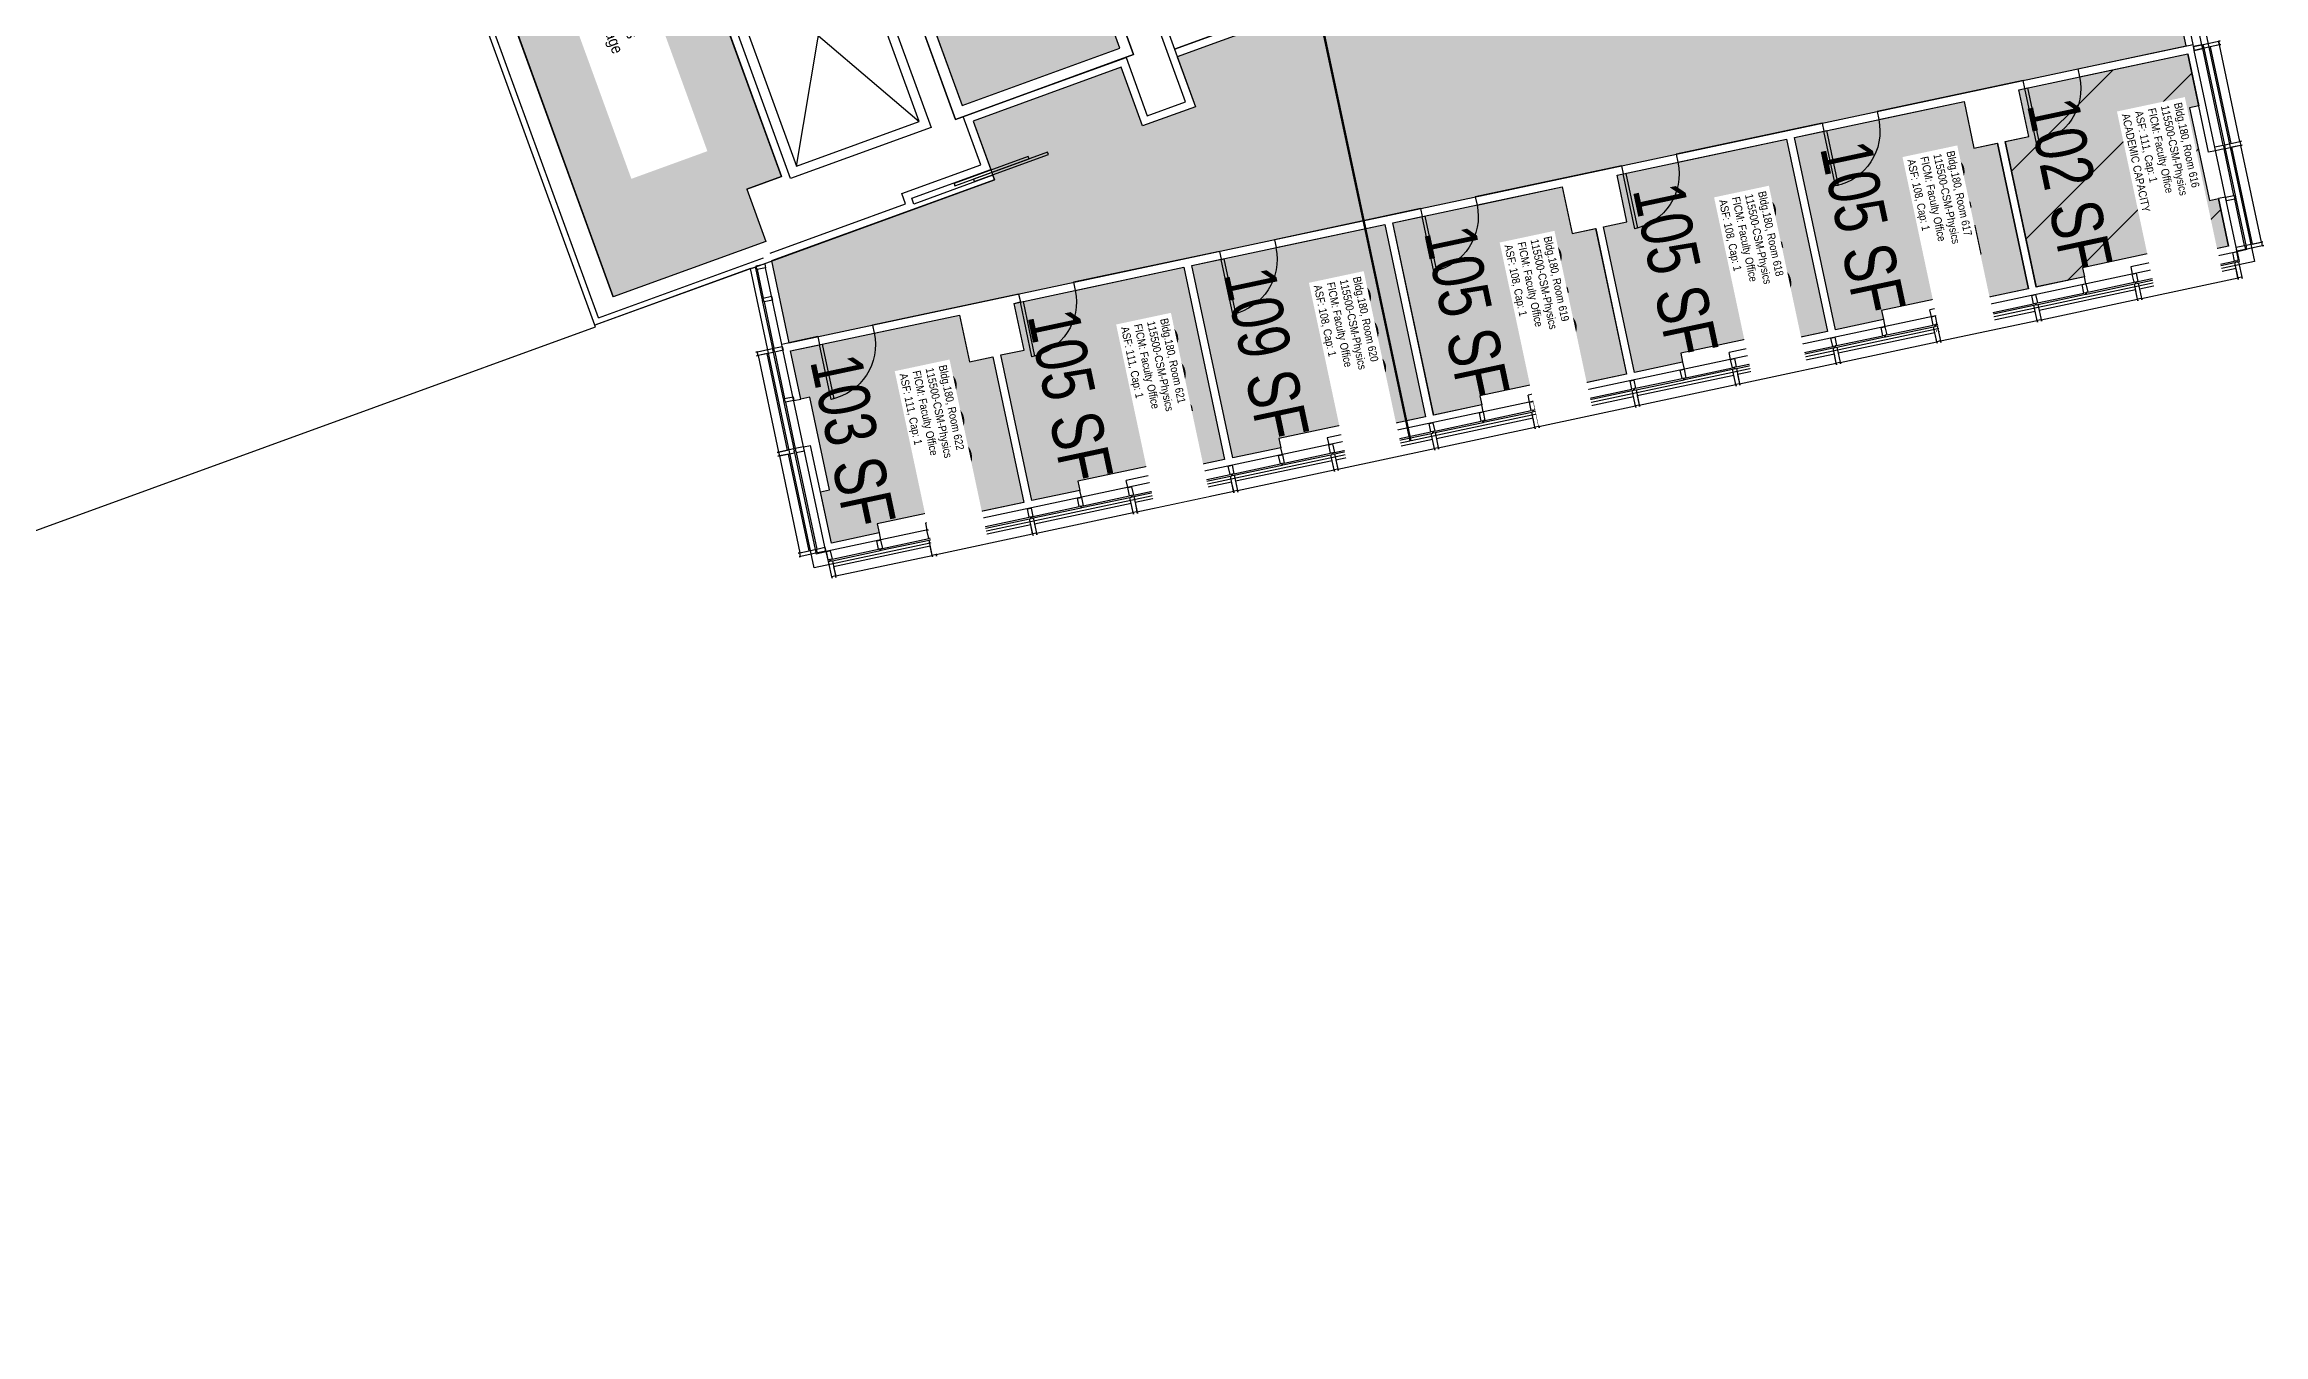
# Model space of a CAD drawing. Header units: inches. Extents: x 69212140 to 69217823, y 27675428 to 27678928.
# Drawn here: x 69214356 to 69215782, y 27676663 to 27677492 of the extents above; entities that cross this region are included whole.
import ezdxf
from ezdxf.enums import TextEntityAlignment as Align

# ---------------------------------------------------------------- set-up
doc = ezdxf.new("R2010")
doc.units = ezdxf.units.IN
doc.header["$LTSCALE"] = 0.25
doc.header["$MEASUREMENT"] = 0
doc.layers.get('0').update_dxf_attribs({"linetype": 'CONTINUOUS'})
for name, color, linetype in [('A-DOOR', 2, 'CONTINUOUS'), ('A-FLOR', 3, 'CONTINUOUS'), ('A-GLAZ', 1, 'CONTINUOUS'), ('A-IDEN-RNUM', 7, 'CONTINUOUS'), ('A-IDEN-SNUM', 4, 'CONTINUOUS'), ('A-IDEN-VNUM', 4, 'CONTINUOUS'), ('A-ROOF', 2, 'CONTINUOUS'), ('A-WALL', 5, 'CONTINUOUS'), ('AREA-ASSIGN', 7, 'CONTINUOUS'), ('AREA-GROSS', 1, 'CONTINUOUS'), ('AREA-TEXT', 3, 'CONTINUOUS'), ('Rooms-Capacity', 4, 'CONTINUOUS'), ('Rooms-Category-Color', 7, 'CONTINUOUS'), ('Rooms-College-Color', 7, 'CONTINUOUS'), ('Rooms-Department-Color', 7, 'CONTINUOUS'), ('Rooms-Division-Color', 7, 'CONTINUOUS'), ('Rooms-Information', 7, 'CONTINUOUS')]:
    doc.layers.add(name, color=color, linetype=linetype)
doc.styles.add('CP_AREA', font='arial.ttf', dxfattribs={"height": 15})
doc.styles.add('CP_ROOMSNUMBER', font='arial.ttf', dxfattribs={"height": 1})
doc.styles.add('CP_ROOMVNUMBER', font='arial.ttf', dxfattribs={"width": 0.85, "height": 0.075})

# ---------------------------------------------------------------- blocks, each defined once
blk = doc.blocks.new('Z08D36')
at = {"linetype": 'Continuous', "lineweight": -3}
blk.add_lwpolyline([(-18, 0), (-16.25, 0), (-16.25, 36), (-18, 36)], close=True, dxfattribs=at)
blk.add_arc((-18, 0), 36, 0, 90)

msp = doc.modelspace()

# ---------------------------------------------------------------- hatches: boundary and pattern name
at = {"layer": 'Rooms-Capacity'}
h = msp.add_hatch(dxfattribs=at)
h.set_pattern_fill('ANSI31', color=256, scale=300, style=0)
h.set_pattern_definition([(45, (0, 0), (-26.516504294, 26.516504294), [])])
h.paths.add_polyline_path([(69215753.1, 27677392.9), (69215759.6, 27677362.3), (69215726.6, 27677355.3), (69215725.4, 27677361.2), (69215665.7, 27677348.5), (69215667, 27677342.6), (69215636.1, 27677336.1), (69215616.2, 27677429.6), (69215631.2, 27677432.8), (69215624.8, 27677462.9), (69215733.4, 27677485.9), (69215740.5, 27677452.6), (69215734.6, 27677451.3), (69215747.3, 27677391.6)])
at = {"layer": 'Rooms-Category-Color', "true_color": 0xffe090}
msp.add_hatch(color=41, dxfattribs=at).paths.add_polyline_path([(69215455.2, 27677842.4), (69215410.8, 27677832.9), (69215310.5, 27677811.6), (69215310.5, 27677566.6), (69215083.9, 27677484.1), (69215095.6, 27677452), (69215061.7, 27677439.7), (69215048, 27677477.3), (69214952.8, 27677442.6), (69214966.5, 27677405), (69214823.1, 27677352.9), (69214834.3, 27677300.2), (69215732.3, 27677491.1), (69215719.6, 27677550.5), (69215590.9, 27677523.1), (69215520.1, 27677856.2), (69215492.3, 27677850.3)])
at = {"layer": 'Rooms-Category-Color', "true_color": 0xadadad}
msp.add_hatch(color=253, dxfattribs=at).paths.add_polyline_path([(69214833.6, 27677760.4), (69214945.6, 27677452.7), (69215047.1, 27677489.6), (69214935.1, 27677797.3)])
at = {"layer": 'Rooms-Category-Color', "true_color": 0xe3c5e1}
msp.add_hatch(color=254, dxfattribs=at).paths.add_polyline_path([(69214595.8, 27677675.2), (69214693.8, 27677710.8), (69214705, 27677680.1), (69214727.3, 27677688.2), (69214829.6, 27677407.1), (69214807.3, 27677399), (69214819.5, 27677365.4), (69214721.5, 27677329.8)])
at = {"layer": 'Rooms-Category-Color', "true_color": 0xfa9ba3}
for points in [[(69215753.1, 27677392.9), (69215759.6, 27677362.3), (69215726.6, 27677355.3), (69215725.4, 27677361.2), (69215665.7, 27677348.5), (69215667, 27677342.6), (69215636.1, 27677336.1), (69215616.2, 27677429.6), (69215631.2, 27677432.8), (69215624.8, 27677462.9), (69215733.4, 27677485.9), (69215740.5, 27677452.6), (69215734.6, 27677451.3), (69215747.3, 27677391.6)], [(69215537.8, 27677315.2), (69215507, 27677308.6), (69215480.7, 27677432.2), (69215589.6, 27677455.4), (69215596, 27677425.3), (69215611.1, 27677428.5), (69215631, 27677335), (69215597.5, 27677327.9), (69215596.3, 27677333.7), (69215536.6, 27677321)], [(69215468.4, 27677300.4), (69215467.1, 27677306.3), (69215407.5, 27677293.6), (69215408.7, 27677287.7), (69215377.9, 27677281.2), (69215358, 27677374.7), (69215372.9, 27677377.9), (69215366.6, 27677408), (69215475.6, 27677431.1), (69215501.9, 27677307.5)], [(69215339.3, 27677273), (69215338, 27677278.8), (69215278.4, 27677266.2), (69215279.6, 27677260.3), (69215248.8, 27677253.7), (69215222.5, 27677377.3), (69215331.3, 27677400.5), (69215337.7, 27677370.4), (69215352.9, 27677373.6), (69215372.7, 27677280.1)], [(69215210.2, 27677245.5), (69215208.9, 27677251.4), (69215149.2, 27677238.7), (69215150.5, 27677232.8), (69215119.6, 27677226.3), (69215093.3, 27677349.9), (69215217.3, 27677376.2), (69215243.5, 27677252.6)], [(69215081, 27677218.1), (69215079.8, 27677223.9), (69215020.1, 27677211.3), (69215021.4, 27677205.4), (69214990.4, 27677198.8), (69214970.6, 27677292.4), (69214985.6, 27677295.6), (69214979.2, 27677325.6), (69215088.2, 27677348.8), (69215114.4, 27677225.2)], [(69214951.9, 27677190.6), (69214950.7, 27677196.5), (69214891, 27677183.8), (69214892.3, 27677178), (69214861.7, 27677171.5), (69214854.7, 27677204.5), (69214860.5, 27677205.7), (69214847.9, 27677265.4), (69214842, 27677264.1), (69214835.4, 27677295.1), (69214944, 27677318.1), (69214950.4, 27677288.1), (69214965.4, 27677291.3), (69214985.3, 27677197.7)]]:
    msp.add_hatch(color=241, dxfattribs=at).paths.add_polyline_path(points)
at = {"layer": 'Rooms-College-Color', "true_color": 0xffe090}
for points in [[(69215455.2, 27677842.4), (69215410.8, 27677832.9), (69215310.5, 27677811.6), (69215310.5, 27677566.6), (69215083.9, 27677484.1), (69215095.6, 27677452), (69215061.7, 27677439.7), (69215048, 27677477.3), (69214952.8, 27677442.6), (69214966.5, 27677405), (69214823.1, 27677352.9), (69214834.3, 27677300.2), (69215732.3, 27677491.1), (69215719.6, 27677550.5), (69215590.9, 27677523.1), (69215520.1, 27677856.2), (69215492.3, 27677850.3)], [(69214595.8, 27677675.2), (69214693.8, 27677710.8), (69214705, 27677680.1), (69214727.3, 27677688.2), (69214829.6, 27677407.1), (69214807.3, 27677399), (69214819.5, 27677365.4), (69214721.5, 27677329.8)], [(69215753.1, 27677392.9), (69215759.6, 27677362.3), (69215726.6, 27677355.3), (69215725.4, 27677361.2), (69215665.7, 27677348.5), (69215667, 27677342.6), (69215636.1, 27677336.1), (69215616.2, 27677429.6), (69215631.2, 27677432.8), (69215624.8, 27677462.9), (69215733.4, 27677485.9), (69215740.5, 27677452.6), (69215734.6, 27677451.3), (69215747.3, 27677391.6)]]:
    msp.add_hatch(color=41, dxfattribs=at).paths.add_polyline_path(points)
at = {"layer": 'Rooms-College-Color', "true_color": 0xadadad}
for points in [[(69214833.6, 27677760.4), (69214945.6, 27677452.7), (69215047.1, 27677489.6), (69214935.1, 27677797.3)], [(69215537.8, 27677315.2), (69215507, 27677308.6), (69215480.7, 27677432.2), (69215589.6, 27677455.4), (69215596, 27677425.3), (69215611.1, 27677428.5), (69215631, 27677335), (69215597.5, 27677327.9), (69215596.3, 27677333.7), (69215536.6, 27677321)], [(69215468.4, 27677300.4), (69215467.1, 27677306.3), (69215407.5, 27677293.6), (69215408.7, 27677287.7), (69215377.9, 27677281.2), (69215358, 27677374.7), (69215372.9, 27677377.9), (69215366.6, 27677408), (69215475.6, 27677431.1), (69215501.9, 27677307.5)], [(69215339.3, 27677273), (69215338, 27677278.8), (69215278.4, 27677266.2), (69215279.6, 27677260.3), (69215248.8, 27677253.7), (69215222.5, 27677377.3), (69215331.3, 27677400.5), (69215337.7, 27677370.4), (69215352.9, 27677373.6), (69215372.7, 27677280.1)], [(69215210.2, 27677245.5), (69215208.9, 27677251.4), (69215149.2, 27677238.7), (69215150.5, 27677232.8), (69215119.6, 27677226.3), (69215093.3, 27677349.9), (69215217.3, 27677376.2), (69215243.5, 27677252.6)], [(69215081, 27677218.1), (69215079.8, 27677223.9), (69215020.1, 27677211.3), (69215021.4, 27677205.4), (69214990.4, 27677198.8), (69214970.6, 27677292.4), (69214985.6, 27677295.6), (69214979.2, 27677325.6), (69215088.2, 27677348.8), (69215114.4, 27677225.2)], [(69214951.9, 27677190.6), (69214950.7, 27677196.5), (69214891, 27677183.8), (69214892.3, 27677178), (69214861.7, 27677171.5), (69214854.7, 27677204.5), (69214860.5, 27677205.7), (69214847.9, 27677265.4), (69214842, 27677264.1), (69214835.4, 27677295.1), (69214944, 27677318.1), (69214950.4, 27677288.1), (69214965.4, 27677291.3), (69214985.3, 27677197.7)]]:
    msp.add_hatch(color=253, dxfattribs=at).paths.add_polyline_path(points)
at = {"layer": 'Rooms-Department-Color', "true_color": 0xffe090}
for points in [[(69215455.2, 27677842.4), (69215410.8, 27677832.9), (69215310.5, 27677811.6), (69215310.5, 27677566.6), (69215083.9, 27677484.1), (69215095.6, 27677452), (69215061.7, 27677439.7), (69215048, 27677477.3), (69214952.8, 27677442.6), (69214966.5, 27677405), (69214823.1, 27677352.9), (69214834.3, 27677300.2), (69215732.3, 27677491.1), (69215719.6, 27677550.5), (69215590.9, 27677523.1), (69215520.1, 27677856.2), (69215492.3, 27677850.3)], [(69214595.8, 27677675.2), (69214693.8, 27677710.8), (69214705, 27677680.1), (69214727.3, 27677688.2), (69214829.6, 27677407.1), (69214807.3, 27677399), (69214819.5, 27677365.4), (69214721.5, 27677329.8)], [(69215753.1, 27677392.9), (69215759.6, 27677362.3), (69215726.6, 27677355.3), (69215725.4, 27677361.2), (69215665.7, 27677348.5), (69215667, 27677342.6), (69215636.1, 27677336.1), (69215616.2, 27677429.6), (69215631.2, 27677432.8), (69215624.8, 27677462.9), (69215733.4, 27677485.9), (69215740.5, 27677452.6), (69215734.6, 27677451.3), (69215747.3, 27677391.6)], [(69215537.8, 27677315.2), (69215507, 27677308.6), (69215480.7, 27677432.2), (69215589.6, 27677455.4), (69215596, 27677425.3), (69215611.1, 27677428.5), (69215631, 27677335), (69215597.5, 27677327.9), (69215596.3, 27677333.7), (69215536.6, 27677321)], [(69215468.4, 27677300.4), (69215467.1, 27677306.3), (69215407.5, 27677293.6), (69215408.7, 27677287.7), (69215377.9, 27677281.2), (69215358, 27677374.7), (69215372.9, 27677377.9), (69215366.6, 27677408), (69215475.6, 27677431.1), (69215501.9, 27677307.5)], [(69215339.3, 27677273), (69215338, 27677278.8), (69215278.4, 27677266.2), (69215279.6, 27677260.3), (69215248.8, 27677253.7), (69215222.5, 27677377.3), (69215331.3, 27677400.5), (69215337.7, 27677370.4), (69215352.9, 27677373.6), (69215372.7, 27677280.1)], [(69215210.2, 27677245.5), (69215208.9, 27677251.4), (69215149.2, 27677238.7), (69215150.5, 27677232.8), (69215119.6, 27677226.3), (69215093.3, 27677349.9), (69215217.3, 27677376.2), (69215243.5, 27677252.6)], [(69215081, 27677218.1), (69215079.8, 27677223.9), (69215020.1, 27677211.3), (69215021.4, 27677205.4), (69214990.4, 27677198.8), (69214970.6, 27677292.4), (69214985.6, 27677295.6), (69214979.2, 27677325.6), (69215088.2, 27677348.8), (69215114.4, 27677225.2)], [(69214951.9, 27677190.6), (69214950.7, 27677196.5), (69214891, 27677183.8), (69214892.3, 27677178), (69214861.7, 27677171.5), (69214854.7, 27677204.5), (69214860.5, 27677205.7), (69214847.9, 27677265.4), (69214842, 27677264.1), (69214835.4, 27677295.1), (69214944, 27677318.1), (69214950.4, 27677288.1), (69214965.4, 27677291.3), (69214985.3, 27677197.7)]]:
    msp.add_hatch(color=41, dxfattribs=at).paths.add_polyline_path(points)
at = {"layer": 'Rooms-Department-Color', "true_color": 0xacacac}
msp.add_hatch(color=253, dxfattribs=at).paths.add_polyline_path([(69214833.6, 27677760.4), (69214945.6, 27677452.7), (69215047.1, 27677489.6), (69214935.1, 27677797.3)])
at = {"layer": 'Rooms-Division-Color', "true_color": 0xffe090}
for points in [[(69215455.2, 27677842.4), (69215410.8, 27677832.9), (69215310.5, 27677811.6), (69215310.5, 27677566.6), (69215083.9, 27677484.1), (69215095.6, 27677452), (69215061.7, 27677439.7), (69215048, 27677477.3), (69214952.8, 27677442.6), (69214966.5, 27677405), (69214823.1, 27677352.9), (69214834.3, 27677300.2), (69215732.3, 27677491.1), (69215719.6, 27677550.5), (69215590.9, 27677523.1), (69215520.1, 27677856.2), (69215492.3, 27677850.3)], [(69214595.8, 27677675.2), (69214693.8, 27677710.8), (69214705, 27677680.1), (69214727.3, 27677688.2), (69214829.6, 27677407.1), (69214807.3, 27677399), (69214819.5, 27677365.4), (69214721.5, 27677329.8)], [(69215753.1, 27677392.9), (69215759.6, 27677362.3), (69215726.6, 27677355.3), (69215725.4, 27677361.2), (69215665.7, 27677348.5), (69215667, 27677342.6), (69215636.1, 27677336.1), (69215616.2, 27677429.6), (69215631.2, 27677432.8), (69215624.8, 27677462.9), (69215733.4, 27677485.9), (69215740.5, 27677452.6), (69215734.6, 27677451.3), (69215747.3, 27677391.6)], [(69215537.8, 27677315.2), (69215507, 27677308.6), (69215480.7, 27677432.2), (69215589.6, 27677455.4), (69215596, 27677425.3), (69215611.1, 27677428.5), (69215631, 27677335), (69215597.5, 27677327.9), (69215596.3, 27677333.7), (69215536.6, 27677321)], [(69215468.4, 27677300.4), (69215467.1, 27677306.3), (69215407.5, 27677293.6), (69215408.7, 27677287.7), (69215377.9, 27677281.2), (69215358, 27677374.7), (69215372.9, 27677377.9), (69215366.6, 27677408), (69215475.6, 27677431.1), (69215501.9, 27677307.5)], [(69215339.3, 27677273), (69215338, 27677278.8), (69215278.4, 27677266.2), (69215279.6, 27677260.3), (69215248.8, 27677253.7), (69215222.5, 27677377.3), (69215331.3, 27677400.5), (69215337.7, 27677370.4), (69215352.9, 27677373.6), (69215372.7, 27677280.1)], [(69215210.2, 27677245.5), (69215208.9, 27677251.4), (69215149.2, 27677238.7), (69215150.5, 27677232.8), (69215119.6, 27677226.3), (69215093.3, 27677349.9), (69215217.3, 27677376.2), (69215243.5, 27677252.6)], [(69215081, 27677218.1), (69215079.8, 27677223.9), (69215020.1, 27677211.3), (69215021.4, 27677205.4), (69214990.4, 27677198.8), (69214970.6, 27677292.4), (69214985.6, 27677295.6), (69214979.2, 27677325.6), (69215088.2, 27677348.8), (69215114.4, 27677225.2)], [(69214951.9, 27677190.6), (69214950.7, 27677196.5), (69214891, 27677183.8), (69214892.3, 27677178), (69214861.7, 27677171.5), (69214854.7, 27677204.5), (69214860.5, 27677205.7), (69214847.9, 27677265.4), (69214842, 27677264.1), (69214835.4, 27677295.1), (69214944, 27677318.1), (69214950.4, 27677288.1), (69214965.4, 27677291.3), (69214985.3, 27677197.7)]]:
    msp.add_hatch(color=41, dxfattribs=at).paths.add_polyline_path(points)
at = {"layer": 'Rooms-Division-Color', "true_color": 0xadadad}
msp.add_hatch(color=253, dxfattribs=at).paths.add_polyline_path([(69214833.6, 27677760.4), (69214945.6, 27677452.7), (69215047.1, 27677489.6), (69214935.1, 27677797.3)])

# ---------------------------------------------------------------- linework, layer by layer
at = {"layer": 'A-DOOR'}
for points in [[(69214988.7, 27677418.5), (69214988.1, 27677420), (69214940.5, 27677402.6), (69214941, 27677401.1)], [(69215001.1, 27677421.3), (69215000.6, 27677422.8), (69214953, 27677405.5), (69214953.5, 27677403.9)]]:
    msp.add_lwpolyline(points, close=True, dxfattribs=at)
at = {"layer": 'A-FLOR'}
for p, q in [((69214839.2, 27677413.8), (69214867.4, 27677581.7)), ((69214788.5, 27677553), (69214918.1, 27677442.5)), ((69215151.5, 27677228.3), (69215150.5, 27677232.8))]:
    msp.add_line(p, q, dxfattribs=at)
at = {"layer": 'A-GLAZ'}
for p, q in [((69215736.8, 27677492), (69215724.2, 27677551.4)), ((69215742.5, 27677491.8), (69215736.1, 27677521.7)), ((69215737.6, 27677488.2), (69215737.1, 27677490.7)), ((69215765.1, 27677358.8), (69215737.6, 27677488.2)), ((69215756.2, 27677427.3), (69215743, 27677489.4)), ((69215757.2, 27677427.5), (69215744, 27677489.6)), ((69215753.7, 27677491.7), (69215753.2, 27677494.1)), ((69215763, 27677395), (69215756.7, 27677424.8)), ((69215764, 27677395.2), (69215757.7, 27677425)), ((69215757.7, 27677393.8), (69215763, 27677395)), ((69215758.2, 27677391.4), (69215757.7, 27677393.8)), ((69215763.6, 27677392.5), (69215758.2, 27677391.4)), ((69215763, 27677395), (69215763.2, 27677394)), ((69215763.2, 27677394), (69215764.2, 27677394.2)), ((69215764.3, 27677393.7), (69215763.4, 27677393.5)), ((69215763.4, 27677393.5), (69215763.6, 27677392.5)), ((69215769.9, 27677362.7), (69215763.6, 27677392.5)), ((69215764.2, 27677394.2), (69215764, 27677395.2)), ((69215764.5, 27677392.8), (69215764, 27677395.2)), ((69215764.5, 27677392.8), (69215764.3, 27677393.7)), ((69215770.9, 27677362.9), (69215764.5, 27677392.8)), ((69215765.1, 27677358.8), (69214858.1, 27677166)), ((69214812.8, 27677348.1), (69214816.9, 27677328.8)), ((69214814, 27677347.4), (69214817.8, 27677329)), ((69214829.8, 27677299.2), (69214819.3, 27677348.5)), ((69215701.3, 27677339.6), (69215763.5, 27677352.8)), ((69215701.5, 27677338.6), (69215763.7, 27677351.8)), ((69214816.9, 27677328.8), (69214817.1, 27677327.8)), ((69214817.1, 27677327.8), (69214818.1, 27677328.1)), ((69214817.1, 27677327.8), (69214817.2, 27677327.4)), ((69214818.2, 27677327.6), (69214817.2, 27677327.4)), ((69214817.2, 27677327.4), (69214817.4, 27677326.4)), ((69214817.8, 27677329), (69214823.2, 27677330.2)), ((69214818.1, 27677328.1), (69214817.8, 27677329)), ((69214818.4, 27677326.6), (69214818.2, 27677327.6)), ((69214823.7, 27677327.7), (69214818.4, 27677326.6)), ((69214823.2, 27677330.2), (69214823.7, 27677327.7)), ((69215636.8, 27677325.9), (69215666.6, 27677332.2)), ((69215637, 27677324.9), (69215666.8, 27677331.2)), ((69215665.5, 27677337.6), (69215667.9, 27677338.1)), ((69215666.6, 27677332.2), (69215665.5, 27677337.6)), ((69215667.6, 27677332.4), (69215666.6, 27677332.2)), ((69215666.8, 27677331.2), (69215669.3, 27677331.7)), ((69215666.8, 27677331.2), (69215667.8, 27677331.4)), ((69215667.8, 27677331.4), (69215667.6, 27677332.4)), ((69215667.9, 27677338.1), (69215669.1, 27677332.7)), ((69215669.1, 27677332.7), (69215668.1, 27677332.5)), ((69215668.1, 27677332.5), (69215668.3, 27677331.5)), ((69215668.3, 27677331.5), (69215669.3, 27677331.7)), ((69215669.1, 27677332.7), (69215698.9, 27677339.1)), ((69215669.3, 27677331.7), (69215699.1, 27677338.1)), ((69214817.4, 27677326.4), (69214823.7, 27677296.5)), ((69214818.4, 27677326.6), (69214824.7, 27677296.8)), ((69215572.2, 27677312.1), (69215634.3, 27677325.3)), ((69215572.4, 27677311.2), (69215634.5, 27677324.4)), ((69215507.7, 27677298.4), (69215537.5, 27677304.7)), ((69215507.9, 27677297.4), (69215537.7, 27677303.8)), ((69215536.4, 27677310.1), (69215538.8, 27677310.6)), ((69215537.5, 27677304.7), (69215536.4, 27677310.1)), ((69215538.5, 27677305), (69215537.5, 27677304.7)), ((69215537.7, 27677303.8), (69215538.7, 27677304)), ((69215538.7, 27677304), (69215538.5, 27677305)), ((69215538.7, 27677304), (69215539.2, 27677304.1)), ((69215538.8, 27677310.6), (69215539.9, 27677305.3)), ((69215539.9, 27677305.3), (69215539, 27677305.1)), ((69215539, 27677305.1), (69215539.2, 27677304.1)), ((69215539.2, 27677304.1), (69215540.2, 27677304.3)), ((69215539.9, 27677305.3), (69215569.8, 27677311.6)), ((69215540.2, 27677304.3), (69215570, 27677310.6)), ((69214824.3, 27677294.1), (69214830.6, 27677264.3)), ((69214825.2, 27677294.3), (69214831.6, 27677264.5)), ((69214858.1, 27677166), (69214830.1, 27677297.9)), ((69215410.8, 27677277.8), (69215440.7, 27677284.2)), ((69215443.1, 27677284.7), (69215505.2, 27677297.9)), ((69215443.3, 27677283.7), (69215505.4, 27677296.9)), ((69215314, 27677257.2), (69215376.1, 27677270.4)), ((69215378.5, 27677271), (69215408.4, 27677277.3)), ((69215378.8, 27677270), (69215408.6, 27677276.3)), ((69215407.2, 27677282.7), (69215409.7, 27677283.2)), ((69215408.4, 27677277.3), (69215407.2, 27677282.7)), ((69215409.4, 27677277.5), (69215408.4, 27677277.3)), ((69215408.6, 27677276.3), (69215409.6, 27677276.5)), ((69215409.6, 27677276.5), (69215409.4, 27677277.5)), ((69215409.6, 27677276.5), (69215410.1, 27677276.6)), ((69215409.7, 27677283.2), (69215410.8, 27677277.8)), ((69215410.8, 27677277.8), (69215409.9, 27677277.6)), ((69215409.9, 27677277.6), (69215410.1, 27677276.6)), ((69215410.1, 27677276.6), (69215411, 27677276.8)), ((69215411, 27677276.8), (69215440.9, 27677283.2)), ((69214830.6, 27677264.3), (69214830.8, 27677263.3)), ((69214830.8, 27677263.3), (69214831.8, 27677263.5)), ((69214830.8, 27677263.3), (69214830.9, 27677262.8)), ((69214831.9, 27677263), (69214830.9, 27677262.8)), ((69214830.9, 27677262.8), (69214831.1, 27677261.8)), ((69214831.1, 27677261.8), (69214837.5, 27677232)), ((69214831.6, 27677264.5), (69214837, 27677265.6)), ((69214831.8, 27677263.5), (69214831.6, 27677264.5)), ((69214832.1, 27677262), (69214831.9, 27677263)), ((69214837.5, 27677263.2), (69214832.1, 27677262)), ((69214832.1, 27677262), (69214838.4, 27677232.2)), ((69214837, 27677265.6), (69214837.5, 27677263.2)), ((69215278.1, 27677255.2), (69215280.6, 27677255.8)), ((69215280.6, 27677255.8), (69215281.7, 27677250.4)), ((69215281.7, 27677250.4), (69215311.5, 27677256.7)), ((69215281.9, 27677249.4), (69215311.8, 27677255.7)), ((69215314.2, 27677256.3), (69215376.3, 27677269.5)), ((69215184.9, 27677229.8), (69215247, 27677243)), ((69215185.1, 27677228.8), (69215247.2, 27677242)), ((69215249.4, 27677243.5), (69215279.3, 27677249.9)), ((69215249.6, 27677242.5), (69215279.5, 27677248.9)), ((69215279.3, 27677249.9), (69215278.1, 27677255.2)), ((69215280.2, 27677250.1), (69215279.3, 27677249.9)), ((69215279.5, 27677248.9), (69215280.5, 27677249.1)), ((69215280.5, 27677249.1), (69215280.2, 27677250.1)), ((69215280.5, 27677249.1), (69215280.9, 27677249.2)), ((69215281.7, 27677250.4), (69215280.7, 27677250.2)), ((69215280.7, 27677250.2), (69215280.9, 27677249.2)), ((69215280.9, 27677249.2), (69215281.9, 27677249.4)), ((69214838, 27677229.5), (69214851.2, 27677167.4)), ((69214839, 27677229.7), (69214852.2, 27677167.6)), ((69215149, 27677227.8), (69215151.5, 27677228.3)), ((69215150.2, 27677222.4), (69215149, 27677227.8)), ((69215151.5, 27677228.3), (69215152.6, 27677222.9)), ((69215152.6, 27677222.9), (69215182.4, 27677229.3)), ((69215152.8, 27677222), (69215182.6, 27677228.3)), ((69215055.8, 27677202.4), (69215117.9, 27677215.6)), ((69215056, 27677201.4), (69215118.1, 27677214.6)), ((69215120.3, 27677216.1), (69215150.2, 27677222.4)), ((69215120.5, 27677215.1), (69215150.4, 27677221.4)), ((69215151.1, 27677222.6), (69215150.2, 27677222.4)), ((69215150.4, 27677221.4), (69215151.3, 27677221.6)), ((69215151.3, 27677221.6), (69215151.1, 27677222.6)), ((69215151.3, 27677221.6), (69215151.8, 27677221.7)), ((69215152.6, 27677222.9), (69215151.6, 27677222.7)), ((69215151.6, 27677222.7), (69215151.8, 27677221.7)), ((69215151.8, 27677221.7), (69215152.8, 27677222)), ((69215019.9, 27677200.4), (69215022.3, 27677200.9)), ((69215021, 27677195), (69215019.9, 27677200.4)), ((69215022.3, 27677200.9), (69215023.5, 27677195.5)), ((69215023.5, 27677195.5), (69215053.3, 27677201.8)), ((69215023.7, 27677194.5), (69215053.5, 27677200.9)), ((69214926.6, 27677174.9), (69214988.8, 27677188.1)), ((69214926.9, 27677173.9), (69214989, 27677187.1)), ((69214991.2, 27677188.6), (69215021, 27677195)), ((69214991.4, 27677187.7), (69215021.2, 27677194)), ((69215022, 27677195.2), (69215021, 27677195)), ((69215021.2, 27677194), (69215022.2, 27677194.2)), ((69215022.2, 27677194.2), (69215022, 27677195.2)), ((69215022.2, 27677194.2), (69215022.7, 27677194.3)), ((69215023.5, 27677195.5), (69215022.5, 27677195.3)), ((69215022.5, 27677195.3), (69215022.7, 27677194.3)), ((69215022.7, 27677194.3), (69215023.7, 27677194.5)), ((69214890.8, 27677172.9), (69214893.2, 27677173.4)), ((69214891.9, 27677167.5), (69214890.8, 27677172.9)), ((69214893.2, 27677173.4), (69214894.4, 27677168)), ((69214894.4, 27677168), (69214924.2, 27677174.4)), ((69214894.6, 27677167.1), (69214924.4, 27677173.4)), ((69214862.1, 27677161.2), (69214891.9, 27677167.5)), ((69214862.3, 27677160.2), (69214892.1, 27677166.5)), ((69214892.9, 27677167.7), (69214891.9, 27677167.5)), ((69214892.1, 27677166.5), (69214893.1, 27677166.8)), ((69214893.1, 27677166.8), (69214892.9, 27677167.7)), ((69214893.1, 27677166.8), (69214893.6, 27677166.9)), ((69214894.4, 27677168), (69214893.4, 27677167.8)), ((69214893.4, 27677167.8), (69214893.6, 27677166.9)), ((69214893.6, 27677166.9), (69214894.6, 27677167.1))]:
    msp.add_line(p, q, dxfattribs=at)
for points in [[(69214822.3, 27677357.9), (69214909.3, 27677389.6), (69214906.9, 27677396.1), (69214957.7, 27677414.6), (69214946.4, 27677445.6), (69215051, 27677483.7), (69215064.7, 27677446.1), (69215089.2, 27677455), (69214958.9, 27677812.9)], [(69214974.7, 27677708.5), (69215055.9, 27677485.5), (69214941.5, 27677443.8), (69214825, 27677764.2)], [(69215771.4, 27677360.5), (69215771.5, 27677360.1), (69215765.1, 27677358.8), (69215766.5, 27677352.4), (69215766.1, 27677352.3)], [(69214851.7, 27677165), (69214851.8, 27677164.6), (69214858.1, 27677166), (69214859.5, 27677159.6), (69214859.9, 27677159.7)]]:
    msp.add_lwpolyline(points, dxfattribs=at)
at = {"layer": 'A-GLAZ', "elevation": 0}
msp.add_lwpolyline([(69214838, 27677679.5), (69214838.8, 27677679.8), (69214811.9, 27677753.8), (69214826.7, 27677759.2), (69214941.5, 27677443.8), (69215055.9, 27677485.5), (69214974.7, 27677708.5)], dxfattribs=at)
at = {"layer": 'A-GLAZ'}
for points in [[(69214747.9, 27677646.4), (69214838, 27677679.5), (69214925.8, 27677438.6), (69214835.4, 27677405.8)], [(69215737.6, 27677488.2), (69215737.1, 27677490.7), (69215742.5, 27677491.8), (69215742.7, 27677490.8), (69215743.6, 27677491.1), (69215743.4, 27677492), (69215754.2, 27677494.3), (69215753.2, 27677494.1), (69215753.7, 27677491.7), (69215754.7, 27677491.9), (69215744, 27677489.6), (69215743.7, 27677490.6), (69215742.8, 27677490.4), (69215743, 27677489.4)], [(69215743, 27677489.4), (69215742.5, 27677491.8), (69215737.1, 27677490.7), (69215737.6, 27677488.2)], [(69215766.9, 27677429.6), (69215753.7, 27677491.7), (69215747.9, 27677490.4), (69215761.1, 27677428.3)], [(69215751.3, 27677423.7), (69215750.8, 27677426.1), (69215756.2, 27677427.3), (69215756.4, 27677426.3), (69215757.4, 27677426.5), (69215757.2, 27677427.5), (69215767.9, 27677429.8), (69215766.9, 27677429.6), (69215767.5, 27677427.1), (69215768.4, 27677427.3), (69215757.7, 27677425), (69215757.5, 27677426), (69215756.5, 27677425.8), (69215756.7, 27677424.8)], [(69215780.7, 27677365), (69215767.5, 27677427.1), (69215761.6, 27677425.9), (69215774.8, 27677363.7)], [(69215762.3, 27677358.2), (69215764.8, 27677358.7), (69215765.9, 27677353.3), (69215764.9, 27677353.1), (69215765.1, 27677352.1), (69215766.1, 27677352.3), (69215768.4, 27677341.6), (69215768.2, 27677342.5), (69215765.7, 27677342), (69215765.9, 27677341), (69215763.7, 27677351.8), (69215764.6, 27677352), (69215764.4, 27677353), (69215763.5, 27677352.8)], [(69215765, 27677359.1), (69215764.5, 27677361.6), (69215769.9, 27677362.7), (69215770.1, 27677361.7), (69215771.1, 27677361.9), (69215770.9, 27677362.9), (69215781.6, 27677365.2), (69215780.7, 27677365), (69215781.2, 27677362.6), (69215782.2, 27677362.8), (69215771.4, 27677360.5), (69215771.2, 27677361.5), (69215770.2, 27677361.2), (69215770.4, 27677360.3)], [(69214812.7, 27677348.6), (69214813.6, 27677348.8), (69214813.4, 27677349.8), (69214818.8, 27677350.9), (69214819.3, 27677348.5), (69214814, 27677347.4), (69214813.7, 27677348.3), (69214812.8, 27677348.1)], [(69215697.7, 27677344.4), (69215700.2, 27677345), (69215701.3, 27677339.6), (69215700.4, 27677339.4), (69215700.6, 27677338.4), (69215701.5, 27677338.6), (69215703.8, 27677327.8), (69215703.6, 27677328.8), (69215701.2, 27677328.3), (69215701.4, 27677327.3), (69215699.1, 27677338.1), (69215700.1, 27677338.3), (69215699.9, 27677339.3), (69215698.9, 27677339.1)], [(69215703.6, 27677328.8), (69215765.7, 27677342), (69215764.5, 27677347.9), (69215702.4, 27677334.7)], [(69215633.2, 27677330.7), (69215635.6, 27677331.2), (69215636.8, 27677325.9), (69215635.8, 27677325.6), (69215636, 27677324.7), (69215637, 27677324.9), (69215639.3, 27677314.1), (69215639.1, 27677315.1), (69215636.6, 27677314.6), (69215636.8, 27677313.6), (69215634.5, 27677324.4), (69215635.5, 27677324.6), (69215635.3, 27677325.5), (69215634.3, 27677325.3)], [(69215639.1, 27677315.1), (69215701.2, 27677328.3), (69215699.9, 27677334.2), (69215637.8, 27677321)], [(69215568.6, 27677317), (69215571.1, 27677317.5), (69215572.2, 27677312.1), (69215571.2, 27677311.9), (69215571.5, 27677310.9), (69215572.4, 27677311.2), (69215574.7, 27677300.4), (69215574.5, 27677301.4), (69215572.1, 27677300.8), (69215572.3, 27677299.9), (69215570, 27677310.6), (69215571, 27677310.8), (69215570.8, 27677311.8), (69215569.8, 27677311.6)], [(69215574.5, 27677301.4), (69215636.6, 27677314.6), (69215635.4, 27677320.4), (69215573.3, 27677307.2)], [(69215504.1, 27677303.3), (69215506.5, 27677303.8), (69215507.7, 27677298.4), (69215506.7, 27677298.2), (69215506.9, 27677297.2), (69215507.9, 27677297.4), (69215510.2, 27677286.7), (69215510, 27677287.6), (69215507.5, 27677287.1), (69215507.7, 27677286.1), (69215505.4, 27677296.9), (69215506.4, 27677297.1), (69215506.2, 27677298.1), (69215505.2, 27677297.9)], [(69215510, 27677287.6), (69215572.1, 27677300.8), (69215570.8, 27677306.7), (69215508.7, 27677293.5)], [(69214830.1, 27677297.9), (69214830.6, 27677295.4), (69214825.2, 27677294.3), (69214825, 27677295.3), (69214824, 27677295.1), (69214824.3, 27677294.1), (69214813.5, 27677291.8), (69214814.5, 27677292), (69214814, 27677294.5), (69214813, 27677294.3), (69214823.7, 27677296.5), (69214823.9, 27677295.6), (69214824.9, 27677295.8), (69214824.7, 27677296.8)], [(69214814.5, 27677292), (69214827.7, 27677229.9), (69214833.5, 27677231.2), (69214820.3, 27677293.3)], [(69215439.5, 27677289.5), (69215442, 27677290.1), (69215443.1, 27677284.7), (69215442.1, 27677284.5), (69215442.3, 27677283.5), (69215443.3, 27677283.7), (69215445.6, 27677272.9), (69215445.4, 27677273.9), (69215442.9, 27677273.4), (69215443.2, 27677272.4), (69215440.9, 27677283.2), (69215441.8, 27677283.4), (69215441.6, 27677284.4), (69215440.7, 27677284.2)], [(69215445.4, 27677273.9), (69215507.5, 27677287.1), (69215506.3, 27677293), (69215444.1, 27677279.8)], [(69215375, 27677275.8), (69215377.4, 27677276.3), (69215378.5, 27677271), (69215377.6, 27677270.8), (69215377.8, 27677269.8), (69215378.8, 27677270), (69215381, 27677259.2), (69215380.8, 27677260.2), (69215378.4, 27677259.7), (69215378.6, 27677258.7), (69215376.3, 27677269.5), (69215377.3, 27677269.7), (69215377.1, 27677270.7), (69215376.1, 27677270.4)], [(69215380.8, 27677260.2), (69215442.9, 27677273.4), (69215441.7, 27677279.3), (69215379.6, 27677266.1)], [(69215310.4, 27677262.1), (69215312.8, 27677262.6), (69215314, 27677257.2), (69215313, 27677257), (69215313.2, 27677256.1), (69215314.2, 27677256.3), (69215316.5, 27677245.5), (69215316.3, 27677246.5), (69215313.8, 27677246), (69215314, 27677245), (69215311.8, 27677255.7), (69215312.7, 27677256), (69215312.5, 27677256.9), (69215311.5, 27677256.7)], [(69215316.3, 27677246.5), (69215378.4, 27677259.7), (69215377.1, 27677265.6), (69215315, 27677252.3)], [(69215245.8, 27677248.4), (69215248.3, 27677248.9), (69215249.4, 27677243.5), (69215248.5, 27677243.3), (69215248.7, 27677242.3), (69215249.6, 27677242.5), (69215251.9, 27677231.8), (69215251.7, 27677232.8), (69215249.3, 27677232.2), (69215249.5, 27677231.3), (69215247.2, 27677242), (69215248.2, 27677242.2), (69215248, 27677243.2), (69215247, 27677243)], [(69215251.7, 27677232.8), (69215313.8, 27677246), (69215312.6, 27677251.8), (69215250.5, 27677238.6)], [(69214844.3, 27677230.9), (69214843.8, 27677233.3), (69214838.4, 27677232.2), (69214838.6, 27677231.2), (69214837.7, 27677231), (69214837.5, 27677232), (69214826.7, 27677229.7), (69214827.7, 27677229.9), (69214828.2, 27677227.5), (69214827.2, 27677227.3), (69214838, 27677229.5), (69214837.8, 27677230.5), (69214838.7, 27677230.7), (69214839, 27677229.7)], [(69214828.2, 27677227.5), (69214841.4, 27677165.3), (69214847.3, 27677166.6), (69214834.1, 27677228.7)], [(69215181.3, 27677234.7), (69215183.7, 27677235.2), (69215184.9, 27677229.8), (69215183.9, 27677229.6), (69215184.1, 27677228.6), (69215185.1, 27677228.8), (69215187.4, 27677218.1), (69215187.2, 27677219), (69215184.7, 27677218.5), (69215184.9, 27677217.5), (69215182.6, 27677228.3), (69215183.6, 27677228.5), (69215183.4, 27677229.5), (69215182.4, 27677229.3)], [(69215187.2, 27677219), (69215249.3, 27677232.2), (69215248, 27677238.1), (69215185.9, 27677224.9)], [(69215116.7, 27677220.9), (69215119.2, 27677221.5), (69215120.3, 27677216.1), (69215119.3, 27677215.9), (69215119.5, 27677214.9), (69215120.5, 27677215.1), (69215122.8, 27677204.3), (69215122.6, 27677205.3), (69215120.2, 27677204.8), (69215120.4, 27677203.8), (69215118.1, 27677214.6), (69215119.1, 27677214.8), (69215118.9, 27677215.8), (69215117.9, 27677215.6)], [(69215122.6, 27677205.3), (69215184.7, 27677218.5), (69215183.5, 27677224.4), (69215121.4, 27677211.2)], [(69215052.2, 27677207.2), (69215054.6, 27677207.7), (69215055.8, 27677202.4), (69215054.8, 27677202.1), (69215055, 27677201.2), (69215056, 27677201.4), (69215058.3, 27677190.6), (69215058, 27677191.6), (69215055.6, 27677191.1), (69215055.8, 27677190.1), (69215053.5, 27677200.9), (69215054.5, 27677201.1), (69215054.3, 27677202), (69215053.3, 27677201.8)], [(69215058, 27677191.6), (69215120.2, 27677204.8), (69215118.9, 27677210.7), (69215056.8, 27677197.5)], [(69214987.6, 27677193.5), (69214990.1, 27677194), (69214991.2, 27677188.6), (69214990.2, 27677188.4), (69214990.4, 27677187.4), (69214991.4, 27677187.7), (69214993.7, 27677176.9), (69214993.5, 27677177.9), (69214991, 27677177.4), (69214991.3, 27677176.4), (69214989, 27677187.1), (69214989.9, 27677187.3), (69214989.7, 27677188.3), (69214988.8, 27677188.1)], [(69214993.5, 27677177.9), (69215055.6, 27677191.1), (69215054.4, 27677196.9), (69214992.2, 27677183.7)], [(69214923.1, 27677179.8), (69214925.5, 27677180.3), (69214926.6, 27677174.9), (69214925.7, 27677174.7), (69214925.9, 27677173.7), (69214926.9, 27677173.9), (69214929.1, 27677163.2), (69214928.9, 27677164.1), (69214926.5, 27677163.6), (69214926.7, 27677162.7), (69214924.4, 27677173.4), (69214925.4, 27677173.6), (69214925.2, 27677174.6), (69214924.2, 27677174.4)], [(69214928.9, 27677164.1), (69214991, 27677177.4), (69214989.8, 27677183.2), (69214927.7, 27677170)], [(69214857.5, 27677168.8), (69214858.1, 27677166.3), (69214852.7, 27677165.2), (69214852.5, 27677166.2), (69214851.5, 27677166), (69214851.7, 27677165), (69214840.9, 27677162.7), (69214841.9, 27677162.9), (69214841.4, 27677165.3), (69214840.4, 27677165.1), (69214851.2, 27677167.4), (69214851.4, 27677166.5), (69214852.4, 27677166.7), (69214852.2, 27677167.6)], [(69214858.5, 27677166), (69214860.9, 27677166.6), (69214862.1, 27677161.2), (69214861.1, 27677161), (69214861.3, 27677160), (69214862.3, 27677160.2), (69214864.6, 27677149.4), (69214864.4, 27677150.4), (69214861.9, 27677149.9), (69214862.1, 27677148.9), (69214859.9, 27677159.7), (69214860.8, 27677159.9), (69214860.6, 27677160.9), (69214859.6, 27677160.7)], [(69214864.4, 27677150.4), (69214926.5, 27677163.6), (69214925.2, 27677169.5), (69214863.1, 27677156.3)]]:
    msp.add_lwpolyline(points, close=True, dxfattribs=at)
at = {"layer": 'A-ROOF'}
msp.add_line((69215571.6, 27677307.9), (69215572.1, 27677308), dxfattribs=at)
msp.add_lwpolyline([(69214412.9, 27678127), (69214412.5, 27678127.9), (69212852.1, 27677560), (69212819.3, 27677650.2), (69212768.9, 27677631.9), (69212783.7, 27677591.2), (69212633.1, 27677536.4), (69212614.5, 27677571.2), (69212552.8, 27677548.8), (69212781, 27677119.5), (69212814.7, 27677131.7), (69212845.7, 27677046.7), (69212796.8, 27677028.9), (69212930.1, 27676662.8), (69214710, 27677310.6), (69214709.6, 27677311.6)], dxfattribs=at)
at = {"layer": 'A-WALL'}
for p, q in [((69214711.9, 27677316.2), (69214417.6, 27678124.8)), ((69214829.6, 27677407.1), (69214727.3, 27677688.2)), ((69214595.8, 27677675.2), (69214721.5, 27677329.8)), ((69215662.8, 27677476.3), (69215736.8, 27677492)), ((69215663.9, 27677471.2), (69215733.4, 27677485.9)), ((69215746.8, 27677422.7), (69215733.4, 27677485.9)), ((69215737.1, 27677490.7), (69215736.8, 27677492)), ((69215662.8, 27677476.3), (69215663.9, 27677471.2)), ((69215624.8, 27677462.9), (69215628.7, 27677463.7)), ((69215631.2, 27677432.8), (69215624.8, 27677462.9)), ((69215628.7, 27677463.7), (69215627.6, 27677468.8)), ((69215498.5, 27677441.4), (69215404.6, 27677421.4)), ((69215498.5, 27677441.4), (69215499.6, 27677436.2)), ((69215405.7, 27677416.3), (69215475.5, 27677431.1)), ((69215475.5, 27677431.1), (69215501.8, 27677307.5)), ((69215480.6, 27677432.2), (69215499.6, 27677436.2)), ((69215506.9, 27677308.6), (69215480.6, 27677432.2)), ((69215596, 27677425.3), (69215611, 27677428.5)), ((69215611, 27677428.5), (69215630.9, 27677335)), ((69215616.1, 27677429.6), (69215631.2, 27677432.8)), ((69215636, 27677336), (69215616.1, 27677429.6)), ((69215369.4, 27677413.9), (69215275.5, 27677394)), ((69215369.4, 27677413.9), (69215370.5, 27677408.8)), ((69215404.6, 27677421.4), (69215405.7, 27677416.3)), ((69215751.3, 27677423.7), (69215746.8, 27677422.7)), ((69214807.3, 27677399), (69214829.6, 27677407.1)), ((69214807.3, 27677399), (69214819.5, 27677365.4)), ((69215276.6, 27677388.8), (69215331.3, 27677400.5)), ((69215331.3, 27677400.5), (69215337.7, 27677370.4)), ((69215366.6, 27677408), (69215370.5, 27677408.8)), ((69215372.9, 27677377.9), (69215366.6, 27677408)), ((69215240.3, 27677386.5), (69215146.4, 27677366.5)), ((69215240.3, 27677386.5), (69215241.4, 27677381.4)), ((69215275.5, 27677394), (69215276.6, 27677388.8)), ((69215757.7, 27677393.8), (69215753.1, 27677392.9)), ((69215759.6, 27677362.3), (69215753.1, 27677392.9)), ((69215147.5, 27677361.4), (69215217.3, 27677376.2)), ((69215217.3, 27677376.2), (69215243.5, 27677252.6)), ((69215222.4, 27677377.3), (69215241.4, 27677381.4)), ((69215248.7, 27677253.7), (69215222.4, 27677377.3)), ((69215337.7, 27677370.4), (69215352.8, 27677373.6)), ((69215352.8, 27677373.6), (69215372.7, 27677280.1)), ((69215357.9, 27677374.7), (69215372.9, 27677377.9)), ((69215377.8, 27677281.2), (69215357.9, 27677374.7)), ((69214819.5, 27677365.4), (69214721.5, 27677329.8)), ((69215111.1, 27677359), (69215017.2, 27677339.1)), ((69215111.1, 27677359), (69215112.2, 27677353.9)), ((69215146.4, 27677366.5), (69215147.5, 27677361.4)), ((69215759.6, 27677362.3), (69215696.8, 27677349)), ((69214711.9, 27677316.2), (69214818, 27677354.8)), ((69215018.3, 27677333.9), (69215088.2, 27677348.8)), ((69215088.2, 27677348.8), (69215114.4, 27677225.2)), ((69215093.3, 27677349.9), (69215112.2, 27677353.9)), ((69215119.6, 27677226.3), (69215093.3, 27677349.9)), ((69215667, 27677342.6), (69215636, 27677336)), ((69215667.9, 27677338.1), (69215667, 27677342.6)), ((69215696.8, 27677349), (69215697.7, 27677344.4)), ((69214982, 27677331.6), (69214888.1, 27677311.6)), ((69214982, 27677331.6), (69214983.1, 27677326.5)), ((69215017.2, 27677339.1), (69215018.3, 27677333.9)), ((69215630.9, 27677335), (69215567.7, 27677321.5)), ((69214889.2, 27677306.5), (69214944, 27677318.1)), ((69214944, 27677318.1), (69214950.4, 27677288.1)), ((69214979.2, 27677325.6), (69214983.1, 27677326.5)), ((69214985.6, 27677295.6), (69214979.2, 27677325.6)), ((69215537.8, 27677315.2), (69215506.9, 27677308.6)), ((69215537.8, 27677315.2), (69215538.8, 27677310.6)), ((69215568.6, 27677317), (69215567.7, 27677321.5)), ((69214852.9, 27677304.2), (69214829.8, 27677299.2)), ((69214830.1, 27677297.9), (69214829.8, 27677299.2)), ((69214852.9, 27677304.2), (69214834.3, 27677300.2)), ((69214835.4, 27677295.1), (69214854, 27677299)), ((69214852.9, 27677304.2), (69214854, 27677299)), ((69214888.1, 27677311.6), (69214889.2, 27677306.5)), ((69215501.8, 27677307.5), (69215438.6, 27677294.1)), ((69214842, 27677264.1), (69214835.4, 27677295.1)), ((69214950.4, 27677288.1), (69214965.4, 27677291.3)), ((69214965.4, 27677291.3), (69214985.3, 27677197.7)), ((69214970.6, 27677292.4), (69214985.6, 27677295.6)), ((69214990.4, 27677198.8), (69214970.6, 27677292.4)), ((69215408.7, 27677287.7), (69215377.8, 27677281.2)), ((69215408.7, 27677287.7), (69215409.7, 27677283.2)), ((69215439.5, 27677289.5), (69215438.6, 27677294.1)), ((69215372.7, 27677280.1), (69215309.4, 27677266.6)), ((69214837.5, 27677263.2), (69214842, 27677264.1)), ((69215279.6, 27677260.3), (69215248.7, 27677253.7)), ((69215280.6, 27677255.8), (69215279.6, 27677260.3)), ((69215310.4, 27677262.1), (69215309.4, 27677266.6)), ((69215243.5, 27677252.6), (69215180.3, 27677239.2)), ((69214843.8, 27677233.3), (69214848.3, 27677234.3)), ((69214861.7, 27677171.5), (69214848.3, 27677234.3)), ((69215150.5, 27677232.8), (69215119.6, 27677226.3)), ((69215180.3, 27677239.2), (69215181.3, 27677234.7)), ((69215114.4, 27677225.2), (69215051.2, 27677211.7)), ((69215021.4, 27677205.4), (69214990.4, 27677198.8)), ((69215022.3, 27677200.9), (69215021.4, 27677205.4)), ((69215052.2, 27677207.2), (69215051.2, 27677211.7)), ((69214985.3, 27677197.7), (69214922.1, 27677184.3)), ((69214922.1, 27677184.3), (69214923.1, 27677179.8)), ((69214892.3, 27677178), (69214861.7, 27677171.5)), ((69214892.3, 27677178), (69214893.2, 27677173.4))]:
    msp.add_line(p, q, dxfattribs=at)
for points in [[(69214810.7, 27677348.3), (69214709.7, 27677311.6), (69214412.7, 27678126.9), (69214628.5, 27678205.5)], [(69214963.6, 27677814.6), (69215095.6, 27677452), (69215061.7, 27677439.7), (69215048, 27677477.3), (69214952.8, 27677442.6), (69214964.1, 27677411.6)], [(69215305.2, 27677810.5), (69215305.2, 27677570.2), (69215082.1, 27677489)], [(69215310.5, 27677811.6), (69215310.5, 27677566.6), (69215083.9, 27677484.1)], [(69215627.6, 27677468.8), (69215533.7, 27677448.9), (69215534.8, 27677443.7), (69215589.6, 27677455.4), (69215596, 27677425.3)], [(69214810.7, 27677348.3), (69214966.5, 27677405), (69214965.5, 27677407.9), (69214914.7, 27677389.4), (69214913.3, 27677393.1), (69214964.1, 27677411.6)]]:
    msp.add_lwpolyline(points, dxfattribs=at)
at = {"layer": 'A-WALL', "elevation": 0}
msp.add_lwpolyline([(69214875, 27677664.3), (69214869.3, 27677662.2), (69214945.6, 27677452.7), (69215047.1, 27677489.6), (69214968.3, 27677706.2)], dxfattribs=at)
at = {"layer": 'A-WALL'}
msp.add_lwpolyline([(69214839.2, 27677413.8), (69214918.1, 27677442.5), (69214866.5, 27677584.4), (69214787.5, 27677555.7)], close=True, dxfattribs=at)
at = {"layer": 'AREA-ASSIGN'}
for points in [[(69215455.2, 27677842.4), (69215410.8, 27677832.9), (69215310.5, 27677811.6), (69215310.5, 27677566.6), (69215083.9, 27677484.1), (69215095.6, 27677452), (69215061.7, 27677439.7), (69215048, 27677477.3), (69214952.8, 27677442.6), (69214966.5, 27677405), (69214823.1, 27677352.9), (69214834.3, 27677300.2), (69215732.3, 27677491.1), (69215719.6, 27677550.5), (69215590.9, 27677523.1), (69215520.1, 27677856.2), (69215520.1, 27677856.2), (69215492.3, 27677850.3)], [(69214833.6, 27677760.4), (69214945.6, 27677452.7), (69215047.1, 27677489.6), (69214935.1, 27677797.3)], [(69214595.8, 27677675.2), (69214693.8, 27677710.8), (69214705, 27677680.1), (69214727.3, 27677688.2), (69214829.6, 27677407.1), (69214807.3, 27677399), (69214819.5, 27677365.4), (69214721.5, 27677329.8)], [(69215753.1, 27677392.9), (69215759.6, 27677362.3), (69215726.6, 27677355.3), (69215725.4, 27677361.2), (69215665.7, 27677348.5), (69215667, 27677342.6), (69215636.1, 27677336.1), (69215616.2, 27677429.6), (69215631.2, 27677432.8), (69215624.8, 27677462.9), (69215733.4, 27677485.9), (69215740.5, 27677452.6), (69215734.6, 27677451.3), (69215747.3, 27677391.6), (69215753.1, 27677392.9)], [(69215537.8, 27677315.2), (69215507, 27677308.6), (69215480.7, 27677432.2), (69215589.6, 27677455.4), (69215596, 27677425.3), (69215611.1, 27677428.5), (69215631, 27677335), (69215597.5, 27677327.9), (69215596.3, 27677333.7), (69215536.6, 27677321), (69215537.8, 27677315.2)], [(69215468.4, 27677300.4), (69215467.1, 27677306.3), (69215407.5, 27677293.6), (69215408.7, 27677287.7), (69215377.9, 27677281.2), (69215358, 27677374.7), (69215372.9, 27677377.9), (69215366.6, 27677408), (69215475.6, 27677431.1), (69215501.9, 27677307.5), (69215468.4, 27677300.4)], [(69215339.3, 27677273), (69215338, 27677278.8), (69215278.4, 27677266.2), (69215279.6, 27677260.3), (69215248.8, 27677253.7), (69215222.5, 27677377.3), (69215331.3, 27677400.5), (69215337.7, 27677370.4), (69215352.9, 27677373.6), (69215372.7, 27677280.1), (69215339.3, 27677273)], [(69215210.2, 27677245.5), (69215208.9, 27677251.4), (69215149.2, 27677238.7), (69215150.5, 27677232.8), (69215119.6, 27677226.3), (69215093.3, 27677349.9), (69215217.3, 27677376.2), (69215243.5, 27677252.6), (69215210.2, 27677245.5)], [(69215081, 27677218.1), (69215079.8, 27677223.9), (69215020.1, 27677211.3), (69215021.4, 27677205.4), (69214990.4, 27677198.8), (69214970.6, 27677292.4), (69214985.6, 27677295.6), (69214979.2, 27677325.6), (69215088.2, 27677348.8), (69215114.4, 27677225.2), (69215081, 27677218.1)], [(69214951.9, 27677190.6), (69214950.7, 27677196.5), (69214891, 27677183.8), (69214892.3, 27677178), (69214861.7, 27677171.5), (69214854.7, 27677204.5), (69214860.5, 27677205.7), (69214847.9, 27677265.4), (69214842, 27677264.1), (69214835.4, 27677295.1), (69214944, 27677318.1), (69214950.4, 27677288.1), (69214965.4, 27677291.3), (69214985.3, 27677197.7), (69214951.9, 27677190.6)]]:
    msp.add_lwpolyline(points, close=True, dxfattribs=at)
at = {"layer": 'AREA-GROSS'}
for points in [[(69214989.5, 27677743.4), (69215082.1, 27677489), (69215172.8, 27677522), (69215233.4, 27677237), (69214850.6, 27677155.7), (69214809.7, 27677348), (69214709.7, 27677311.6), (69214412.7, 27678126.9)], [(69215674.8, 27677829.1), (69215776.2, 27677352.4), (69215234.3, 27677237.2), (69215173.7, 27677522.4)]]:
    msp.add_lwpolyline(points, dxfattribs=at)

# ---------------------------------------------------------------- block references
at = {"layer": 'A-DOOR', "xscale": -1, "rotation": 191.9999999927165}
for p in [(69215646.3, 27677467.4), (69215517.2, 27677440), (69215388.1, 27677412.5), (69215259, 27677385.1), (69215129.8, 27677357.6), (69215000.7, 27677330.2), (69214871.6, 27677302.8)]:
    msp.add_blockref('Z08D36', p, dxfattribs=at)

# ---------------------------------------------------------------- texts
at = {"layer": 'A-IDEN-RNUM', "style": 'CP_ROOMSNUMBER'}
for s, p in [('0616-00', (69215715.6, 27677415.7)), ('0617-00', (69215576.4, 27677386.1)), ('0618-00', (69215455.3, 27677360.3)), ('0619-00', (69215317.5, 27677331.2)), ('0620-00', (69215194.9, 27677305.3)), ('0621-00', (69215071, 27677278.6)), ('0622-00', (69214928.7, 27677248.5))]:
    msp.add_text(s, height=1, dxfattribs=at).set_placement(p, align=Align.MIDDLE)
at = {"layer": 'A-IDEN-SNUM', "style": 'CP_ROOMSNUMBER'}
for s, p in [('1800061600', (69215715.6, 27677415.7)), ('1800061700', (69215576.4, 27677386.1)), ('1800061800', (69215455.3, 27677360.3)), ('1800061900', (69215317.5, 27677331.2)), ('1800062000', (69215194.9, 27677305.3)), ('1800062100', (69215071, 27677278.6)), ('1800062200', (69214928.7, 27677248.5))]:
    msp.add_text(s, height=1, dxfattribs=at).set_placement(p, align=Align.MIDDLE)
at = {"layer": 'A-IDEN-VNUM', "style": 'CP_ROOMVNUMBER', "width": 0.85}
for s, height, rotation, p in [('661', 52, 290, (69214720, 27677527.1)), ('616', 36, 282, (69215715.6, 27677415.7)), ('617', 36, 282, (69215576.4, 27677386.1)), ('618', 36, 282, (69215455.3, 27677360.3)), ('619', 36, 282, (69215317.5, 27677331.2)), ('620', 36, 282, (69215194.9, 27677305.3)), ('621', 36, 282, (69215071, 27677278.6)), ('622', 36, 282, (69214928.7, 27677248.5))]:
    msp.add_text(s, height=height, rotation=rotation, dxfattribs=at).set_placement(p, align=Align.MIDDLE)
at = {"layer": 'AREA-TEXT', "style": 'CP_AREA', "width": 0.75}
for s, rotation, p in [('316 SF', 290, (69214712.7, 27677520.3)), ('102 SF', 282, (69215657.7, 27677402.1)), ('105 SF', 282, (69215524.7, 27677374.4)), ('105 SF', 282, (69215404.3, 27677347.4)), ('105 SF', 282, (69215270.2, 27677320)), ('109 SF', 282, (69215141.3, 27677293.3)), ('105 SF', 282, (69215015.3, 27677266.4)), ('103 SF', 282, (69214875.6, 27677237.3))]:
    msp.add_text(s, height=33, rotation=rotation, dxfattribs=at).set_placement(p, align=Align.MIDDLE_CENTER)

# ---------------------------------------------------------------- next in the draw order: texts
at = {"layer": 'Rooms-Information', "attachment_point": 7, "style": 'CP_ROOMVNUMBER', "bg_fill": 3, "box_fill_scale": 1.5, "bg_fill_color": 256, "bg_fill_true_color": 13158600, "bg_fill_transparency": 0}
for s, insert, char_height, width, rotation in [('Bldg.180, Room 661^M^J115500-CSM-Physics^M^JFICM: General Storage^M^JASF: 263', (69214678.3, 27677566.7), 7.429, 166.4, 290), ('Bldg.180, Room 616^M^J115500-CSM-Physics^M^JFICM: Faculty Office^M^JASF: 111, Cap: 1^M^JACADEMIC CAPACITY', (69215690.9, 27677446.9), 5.1429, 115.2, 282), ('Bldg.180, Room 617^M^J115500-CSM-Physics^M^JFICM: Faculty Office^M^JASF: 108, Cap: 1', (69215551.6, 27677417.3), 5.143, 115.2, 282), ('Bldg.180, Room 618^M^J115500-CSM-Physics^M^JFICM: Faculty Office^M^JASF: 108, Cap: 1', (69215430.5, 27677391.4), 5.143, 115.2, 282), ('Bldg.180, Room 619^M^J115500-CSM-Physics^M^JFICM: Faculty Office^M^JASF: 108, Cap: 1', (69215292.7, 27677362.4), 5.143, 115.2, 282), ('Bldg.180, Room 620^M^J115500-CSM-Physics^M^JFICM: Faculty Office^M^JASF: 108, Cap: 1', (69215170.1, 27677336.5), 5.143, 115.2, 282), ('Bldg.180, Room 621^M^J115500-CSM-Physics^M^JFICM: Faculty Office^M^JASF: 111, Cap: 1', (69215046.2, 27677309.7), 5.143, 115.2, 282), ('Bldg.180, Room 622^M^J115500-CSM-Physics^M^JFICM: Faculty Office^M^JASF: 111, Cap: 1', (69214903.9, 27677279.7), 5.143, 115.2, 282)]:
    msp.add_mtext(s, dxfattribs=dict(at, insert=insert, char_height=char_height, width=width, rotation=rotation))

doc.saveas('drawing.dxf')
